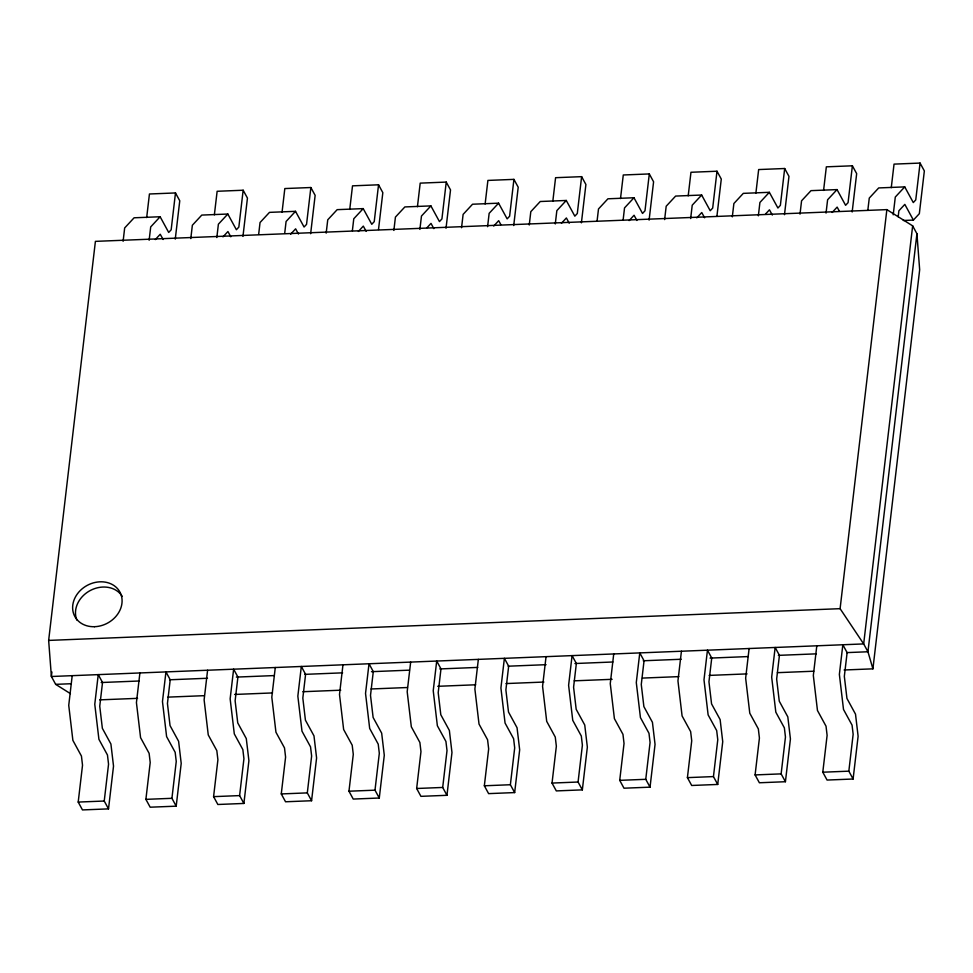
<?xml version="1.0" encoding="UTF-8"?>
<svg xmlns="http://www.w3.org/2000/svg" width="973" height="973" viewBox="0 0 973 973"><rect width="100%" height="100%" fill="white"/><g stroke="black" fill="none" stroke-linecap="round" stroke-linejoin="round"><path stroke-width="1.46" d="M70.409 693.627L55.668 684.347L51.387 676.503L48.65 640.416L95.403 241.365L886.865 209.621L912.65 225.858L916.931 233.715L919.667 269.789L872.915 668.84L844.102 669.996M51.922 671.978L51.387 676.503L863.671 643.919L867.952 651.764L872.915 668.84M72.209 675.663L68.742 705.328L72.878 740.368L81.44 756.07L82.523 765.216L78.205 802.068L82.474 809.925L108.514 808.879L113.525 766.116L110.91 744.017L102.36 728.327L99.745 706.228L102.53 682.474L98.249 674.617L94.77 704.282L98.918 739.322L107.468 755.024L108.55 764.182L104.233 801.034L108.514 808.879M123.109 241.304L124.666 227.95L134.104 217.794L160.131 216.748L168.694 232.45L171.163 229.798L175.481 192.946L149.441 193.992L146.68 217.575M149.137 240.258L150.706 226.904L160.131 216.748M175.262 239.127L179.762 200.791L175.481 192.946M139.905 672.951L136.427 702.603L140.574 737.656L149.124 753.345L150.207 762.504L145.889 799.356L150.17 807.201L176.198 806.167L181.209 763.404L178.606 741.304L170.044 725.603L167.441 703.503L170.214 679.75L165.945 671.905L162.467 701.557L166.602 736.61L175.164 752.311L176.247 761.458L171.929 798.31L176.198 806.167M190.793 238.58L192.362 225.237L201.788 215.082L227.828 214.036L236.39 229.737L238.847 227.086L243.165 190.234L217.137 191.28L214.364 214.863M216.833 237.534L218.39 224.191L227.828 214.036M242.958 236.415L247.446 198.078L243.165 190.234M207.59 670.239L204.123 699.891L208.258 734.943L216.821 750.633L217.903 759.791L213.586 796.644L217.855 804.489L243.895 803.443L248.906 760.691L246.291 738.592L237.74 722.89L235.125 700.791L237.911 677.038L233.629 669.193L230.151 698.845L234.298 733.897L242.849 749.587L243.931 758.745L239.613 795.598L243.895 803.443M258.66 234.384L260.046 222.525L269.485 212.369L295.512 211.323L304.075 227.025L306.544 224.374L310.861 187.521L284.821 188.555L282.061 212.15M284.7 233.338L286.086 221.479L295.512 211.323M310.642 233.702L315.143 195.366L310.861 187.521M275.286 667.514L271.808 697.179L275.943 732.219L284.505 747.921L285.588 757.079L281.27 793.932L285.551 801.776L311.579 800.73L316.59 757.979L313.987 735.88L305.425 720.178L302.822 698.079L305.595 674.325L301.326 666.481L297.847 696.133L301.983 731.173L310.545 746.875L311.628 756.033L307.31 792.886L311.579 800.73M326.174 233.155L327.743 219.813L337.169 209.657L363.209 208.611L371.771 224.301L374.228 221.649L378.546 184.797L352.518 185.843L349.745 209.426M352.384 230.625L353.771 218.767L363.209 208.611M378.509 229.506L382.827 192.654L378.546 184.797M342.97 664.802L339.504 694.467L343.639 729.507L352.202 745.209L353.284 754.355L348.966 791.207L353.235 799.064L379.275 798.018L384.286 755.255L381.671 733.155L373.121 717.466L370.506 695.367L373.291 671.613L369.01 663.756L365.532 693.421L369.679 728.461L378.229 744.163L379.312 753.321L374.994 790.173L379.275 798.018M393.87 230.443L395.427 217.088L404.865 206.933L430.893 205.899L439.455 221.589L441.924 218.937L446.242 182.085L420.202 183.131L417.441 206.714M419.898 229.397L421.467 216.042L430.893 205.899M446.023 228.266L450.523 189.93L446.242 182.085M410.667 662.09L407.188 691.742L411.324 726.795L419.886 742.484L420.968 751.643L416.651 788.495L420.932 796.34L446.96 795.306L451.971 752.543L449.368 730.443L440.805 714.741L438.203 692.642L440.976 668.889L436.707 661.044L433.228 690.696L437.364 725.749L445.926 741.45L447.008 750.597L442.691 787.449L446.96 795.306M461.555 227.718L463.124 214.376L472.55 204.221L498.59 203.175L507.152 218.876L509.609 216.225L513.926 179.373L487.899 180.419L485.126 204.002M487.595 226.673L489.151 213.33L498.59 203.175M513.72 225.554L518.208 187.217L513.926 179.373M478.351 659.378L474.885 689.03L479.02 724.082L487.582 739.772L488.665 748.93L484.347 785.783L488.616 793.627L514.656 792.581L519.667 749.83L517.052 727.731L508.502 712.029L505.887 689.93L508.672 666.177L504.391 658.332L500.913 687.984L505.06 723.036L513.61 738.726L514.693 747.884L510.375 784.737L514.656 792.581M529.251 225.006L530.808 211.664L540.246 201.508L566.274 200.462L574.836 216.164L577.305 213.513L581.623 176.66L555.583 177.694L552.822 201.289M555.279 223.96L556.848 210.618L566.274 200.462M581.404 222.841L585.904 184.505L581.623 176.66M546.048 656.653L542.569 686.318L546.704 721.358L555.267 737.06L556.349 746.218L552.032 783.07L556.313 790.915L582.341 789.869L587.351 747.118L584.749 725.019L576.186 709.317L573.584 687.218L576.357 663.464L572.075 655.62L568.609 685.272L572.744 720.324L581.307 736.014L582.389 745.172L578.071 782.024L582.341 789.869M597.106 220.81L598.504 208.952L607.93 198.796L633.97 197.75L642.533 213.44L644.99 210.788L649.307 173.936L623.279 174.982L620.506 198.565M623.146 219.764L624.532 207.906L633.97 197.75M649.1 220.117L653.588 181.793L649.307 173.936M613.732 653.941L610.266 683.605L614.401 718.646L622.963 734.347L624.034 743.494L619.716 780.346L623.997 788.203L650.037 787.157L655.048 744.394L652.433 722.294L643.883 706.605L641.268 684.505L644.053 660.752L639.772 652.895L636.293 682.56L640.441 717.6L648.991 733.301L650.073 742.46L645.756 779.312L650.037 787.157M664.632 219.582L666.189 206.227L675.627 196.072L701.655 195.038L710.217 210.727L712.686 208.076L717.004 171.224L690.964 172.27L688.203 195.853M690.66 218.536L692.229 205.181L701.655 195.038M716.955 215.933L721.285 179.068L717.004 171.224M681.428 651.229L677.95 680.881L682.085 715.933L690.648 731.623L691.73 740.781L687.412 777.634L691.694 785.479L717.721 784.445L722.732 741.681L720.129 719.582L711.567 703.893L708.952 681.781L711.737 658.028L707.456 650.183L703.99 679.835L708.125 714.887L716.687 730.589L717.77 739.735L713.452 776.588L717.721 784.445M732.316 216.857L733.885 203.515L743.311 193.359L769.351 192.313L777.914 208.015L780.37 205.364L784.688 168.511L758.66 169.557L755.887 193.141M758.356 215.811L759.913 202.469L769.351 192.313M784.481 214.692L788.969 176.356L784.688 168.511M749.113 648.517L745.646 678.169L749.782 713.221L758.344 728.911L759.414 738.069L755.097 774.922L759.378 782.766L785.418 781.72L790.429 738.969L787.814 716.87L779.264 701.168L776.649 679.069L779.434 655.315L775.153 647.471L771.674 677.123L775.822 712.175L784.372 727.865L785.454 737.023L781.137 773.876L785.418 781.72M800.013 214.145L801.57 200.803L811.008 190.647L837.035 189.601L845.598 205.303L848.067 202.652L852.384 165.799L826.345 166.833L823.584 190.428M826.041 213.099L827.609 199.757L837.035 189.601M852.166 211.98L856.666 173.644L852.384 165.799M816.809 645.792L813.331 675.457L817.466 710.497L826.028 726.199L827.111 735.357L822.793 772.209L827.074 780.054L853.102 779.008L858.113 736.257L855.51 714.158L846.948 698.456L844.333 676.357L847.118 652.603L842.837 644.758L839.371 674.411L843.506 709.463L852.068 725.153L853.151 734.311L848.833 771.163L853.102 779.008M867.867 209.949L869.266 198.091L878.692 187.935L904.732 186.889L913.294 202.579L915.751 199.927L920.069 163.075L894.041 164.121L891.268 187.704M912.65 225.858L863.671 643.919L840.1 608.672L886.865 209.621M893.214 214.838L895.294 197.045L904.732 186.889M898.188 216.736L898.882 210.788L904.829 204.391L913.392 220.08L919.339 213.683L924.35 170.932L920.069 163.075M916.931 233.715L867.952 651.764L846.692 652.615M155.279 239.589L160.241 234.262L163.099 239.492M222.975 236.877L227.925 231.538L230.783 236.78M290.659 234.165L295.622 228.825L298.468 234.055M358.356 231.452L363.306 226.113L366.164 231.343M427.038 227.67L431.003 223.401L433.849 228.631M493.737 226.016L498.687 220.676L500.827 224.605M561.421 223.304L566.383 217.964L569.229 223.194M629.117 220.591L634.068 215.252L636.926 220.482M696.802 217.867L701.764 212.54L704.61 217.77M765.483 214.084L769.448 209.815L772.307 215.057M832.183 212.442L837.145 207.103L839.285 211.032M903.272 220.494L913.392 220.08M48.65 640.416L840.1 608.672M55.668 684.347L70.847 683.739M101.216 682.523L139.175 681.003M169.533 679.786L207.492 678.254M236.342 677.099L274.301 675.578M304.671 674.362L342.618 672.842M371.467 671.686L409.426 670.154M439.796 668.938L477.755 667.417M508.113 666.201L546.072 664.681M574.921 663.525L612.881 661.993M643.238 660.776L681.197 659.256M710.047 658.101L748.006 656.58M778.376 655.364L816.323 653.844M99.647 699.867L137.558 698.346M167.879 697.13L204.269 695.671M234.59 694.454L272.501 692.934M302.822 691.718L340.732 690.198M371.054 688.981L407.444 687.522M437.765 686.306L475.663 684.785M505.996 683.569L543.895 682.049M574.216 680.832L612.126 679.312M642.448 678.084L678.838 676.624M709.159 675.408L747.069 673.888M777.391 672.671L813.781 671.212M78.205 802.068L104.233 801.034M145.889 799.356L171.929 798.31M213.586 796.644L239.613 795.598M281.27 793.932L307.31 792.886M348.966 791.207L374.994 790.173M416.651 788.495L442.691 787.449M484.347 785.783L510.375 784.737M552.032 783.07L578.071 782.024M619.716 780.346L645.756 779.312M687.412 777.634L713.452 776.588M755.097 774.922L781.137 773.876M822.793 772.209L848.833 771.163M76.891 620.069A25.639 21.43 -28.6 0 1 90.465 590.404A25.639 21.43 -28.6 0 1 122.27 596.425M94.43 626.709A25.639 21.43 -28.6 0 0 120.093 592.411A25.639 21.43 -28.6 0 0 77.548 593.652A25.639 21.43 -28.6 0 0 94.43 626.709"/></g></svg>
